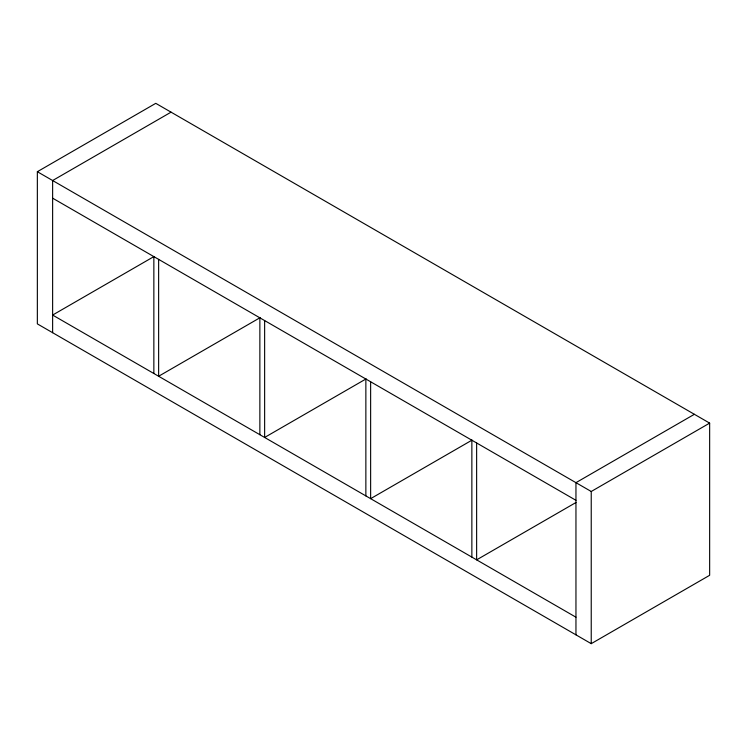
<?xml version="1.0" encoding="UTF-8"?>
<svg xmlns="http://www.w3.org/2000/svg" width="747" height="747" viewBox="0 0 747 747"><rect width="100%" height="100%" fill="white"/><g stroke="black" fill="none" stroke-linecap="round" stroke-linejoin="round"><path stroke-width="1.12" d="M37.35 171.707L155.768 103.338L709.65 423.119L709.65 575.293L591.232 643.662L37.35 323.881L37.35 171.707L591.232 491.489L709.65 423.119M171.044 112.162L52.626 180.531L52.626 332.704M153.985 256.538L52.626 315.057L575.956 617.199M259.984 317.736L158.635 376.255L158.635 259.368M365.993 378.944L264.634 437.453L264.634 320.566M471.992 440.142L370.633 498.66L370.633 381.773M694.374 414.296L575.956 482.665L575.956 634.838M575.984 502.498L476.633 559.858L476.633 442.971M52.626 198.17L575.956 500.313M591.232 491.489L591.232 643.662M471.861 440.216L471.861 557.103M365.862 379.009L365.862 495.896M259.863 317.811L259.863 434.698M153.854 256.613L153.854 373.5"/></g></svg>
